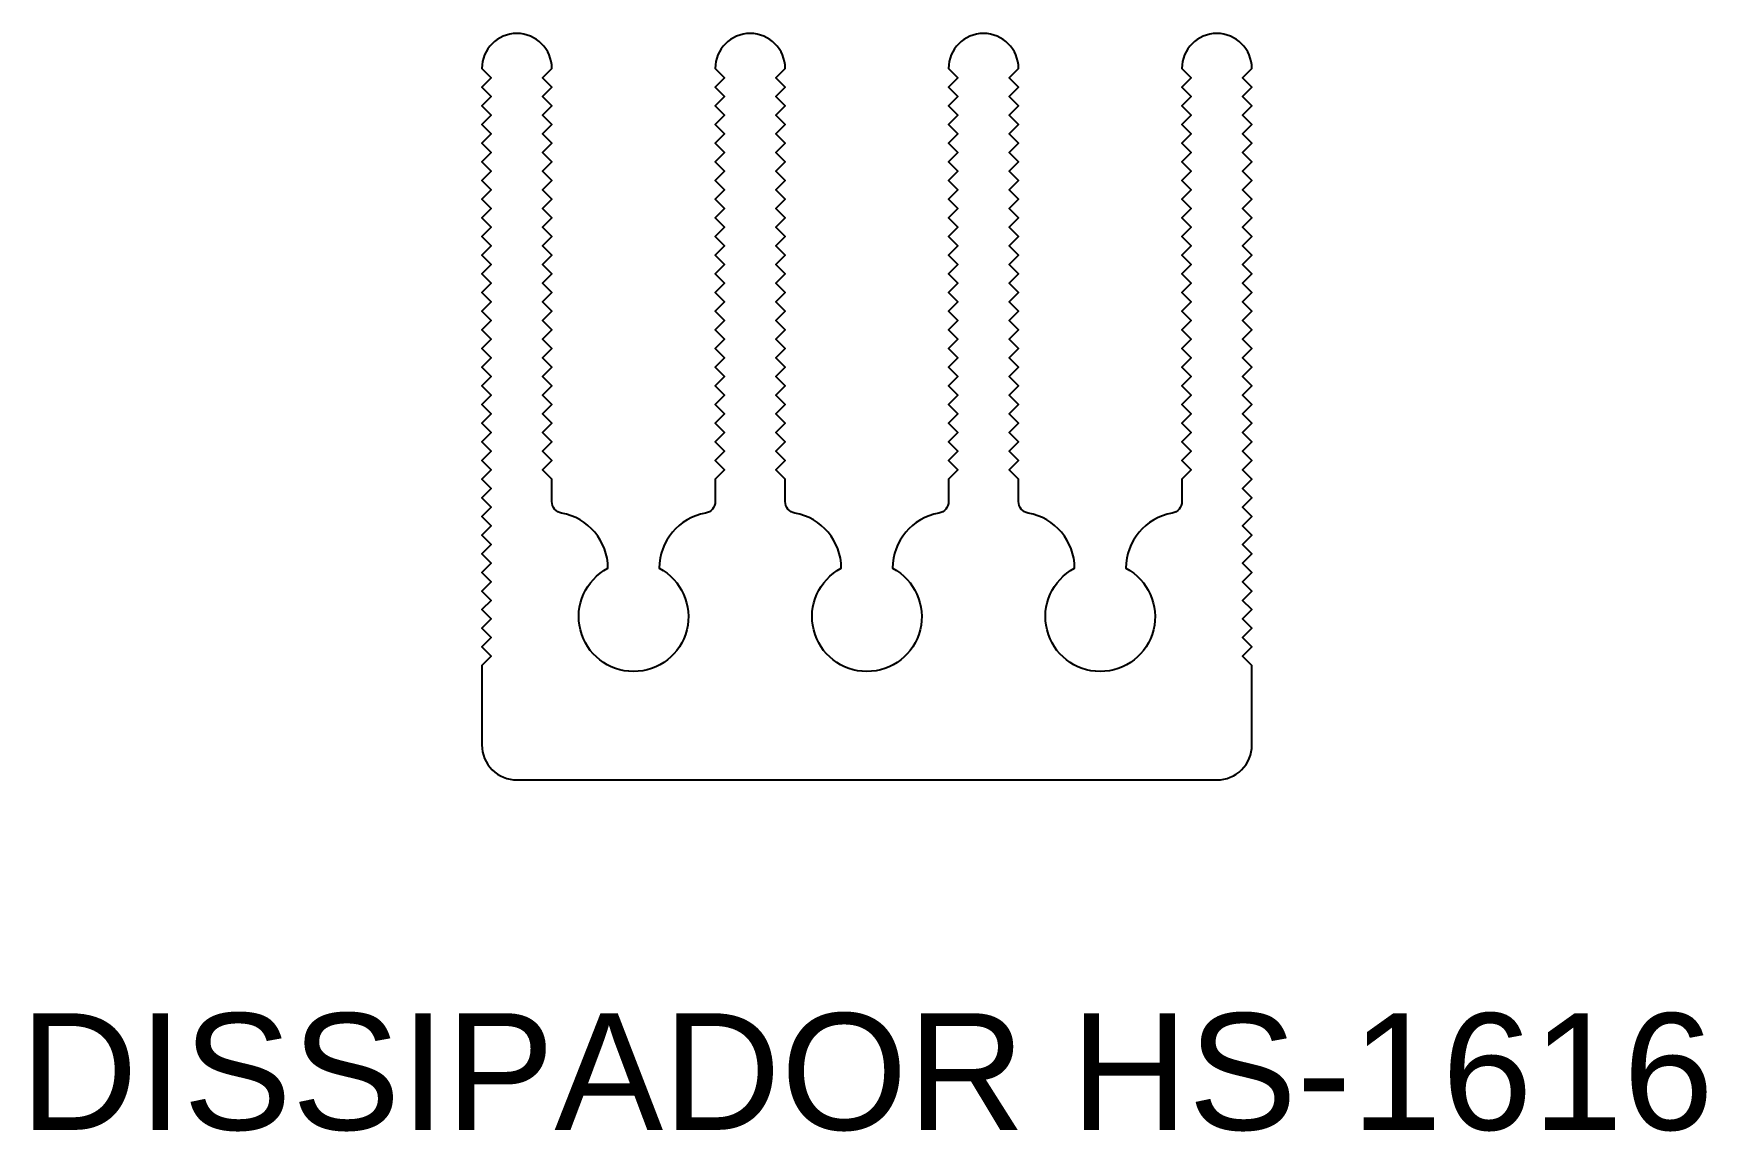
# Model space of a CAD drawing. Header units: millimetres. Extents: x 10.4 to 46.2, y 12.5 to 36.
import ezdxf
from ezdxf.enums import TextEntityAlignment as Align

# ---------------------------------------------------------------- set-up
doc = ezdxf.new("R2010")
doc.units = ezdxf.units.MM
doc.styles.get("Standard").update_dxf_attribs({"font": 'arial.ttf'})

msp = doc.modelspace()

# ---------------------------------------------------------------- linework, layer by layer
msp.add_lwpolyline([(31.707, 25.72, -0.364325), (31.5, 25.967), (31.5, 26.45), (31.3, 26.65), (31.5, 26.85), (31.3, 27.05), (31.5, 27.25), (31.3, 27.45), (31.5, 27.65), (31.3, 27.85), (31.5, 28.05), (31.3, 28.25), (31.5, 28.45), (31.3, 28.65), (31.5, 28.85), (31.3, 29.05), (31.5, 29.25), (31.3, 29.45), (31.5, 29.65), (31.3, 29.85), (31.5, 30.05), (31.3, 30.25), (31.5, 30.45), (31.3, 30.65), (31.5, 30.85), (31.3, 31.05), (31.5, 31.25), (31.3, 31.45), (31.5, 31.65), (31.3, 31.85), (31.5, 32.05), (31.3, 32.25), (31.5, 32.45), (31.3, 32.65), (31.5, 32.85), (31.3, 33.05), (31.5, 33.25), (31.3, 33.45), (31.5, 33.65), (31.3, 33.85), (31.5, 34.05), (31.3, 34.25), (31.5, 34.45), (31.3, 34.65), (31.5, 34.85), (31.3, 35.05), (31.5, 35.25, 1), (30, 35.25), (30.2, 35.05), (30, 34.85), (30.2, 34.65), (30, 34.45), (30.2, 34.25), (30, 34.05), (30.2, 33.85), (30, 33.65), (30.2, 33.45), (30, 33.25), (30.2, 33.05), (30, 32.85), (30.2, 32.65), (30, 32.45), (30.2, 32.25), (30, 32.05), (30.2, 31.85), (30, 31.65), (30.2, 31.45), (30, 31.25), (30.2, 31.05), (30, 30.85), (30.2, 30.65), (30, 30.45), (30.2, 30.25), (30, 30.05), (30.2, 29.85), (30, 29.65), (30.2, 29.45), (30, 29.25), (30.2, 29.05), (30, 28.85), (30.2, 28.65), (30, 28.45), (30.2, 28.25), (30, 28.05), (30.2, 27.85), (30, 27.65), (30.2, 27.45), (30, 27.25), (30.2, 27.05), (30, 26.85), (30.2, 26.65), (30, 26.45), (30, 25.967, -0.364325), (29.793, 25.72, 0.364325), (28.8, 24.538, -4.024233), (27.7, 24.538, 0.364325), (26.707, 25.72, -0.364325), (26.5, 25.967), (26.5, 26.45), (26.3, 26.65), (26.5, 26.85), (26.3, 27.05), (26.5, 27.25), (26.3, 27.45), (26.5, 27.65), (26.3, 27.85), (26.5, 28.05), (26.3, 28.25), (26.5, 28.45), (26.3, 28.65), (26.5, 28.85), (26.3, 29.05), (26.5, 29.25), (26.3, 29.45), (26.5, 29.65), (26.3, 29.85), (26.5, 30.05), (26.3, 30.25), (26.5, 30.45), (26.3, 30.65), (26.5, 30.85), (26.3, 31.05), (26.5, 31.25), (26.3, 31.45), (26.5, 31.65), (26.3, 31.85), (26.5, 32.05), (26.3, 32.25), (26.5, 32.45), (26.3, 32.65), (26.5, 32.85), (26.3, 33.05), (26.5, 33.25), (26.3, 33.45), (26.5, 33.65), (26.3, 33.85), (26.5, 34.05), (26.3, 34.25), (26.5, 34.45), (26.3, 34.65), (26.5, 34.85), (26.3, 35.05), (26.5, 35.25, 1), (25, 35.25), (25.2, 35.05), (25, 34.85), (25.2, 34.65), (25, 34.45), (25.2, 34.25), (25, 34.05), (25.2, 33.85), (25, 33.65), (25.2, 33.45), (25, 33.25), (25.2, 33.05), (25, 32.85), (25.2, 32.65), (25, 32.45), (25.2, 32.25), (25, 32.05), (25.2, 31.85), (25, 31.65), (25.2, 31.45), (25, 31.25), (25.2, 31.05), (25, 30.85), (25.2, 30.65), (25, 30.45), (25.2, 30.25), (25, 30.05), (25.2, 29.85), (25, 29.65), (25.2, 29.45), (25, 29.25), (25.2, 29.05), (25, 28.85), (25.2, 28.65), (25, 28.45), (25.2, 28.25), (25, 28.05), (25.2, 27.85), (25, 27.65), (25.2, 27.45), (25, 27.25), (25.2, 27.05), (25, 26.85), (25.2, 26.65), (25, 26.45), (25, 25.967, -0.364325), (24.793, 25.72, 0.364325), (23.8, 24.538, -4.024233), (22.7, 24.538, 0.364325), (21.707, 25.72, -0.364325), (21.5, 25.967), (21.5, 26.45), (21.3, 26.65), (21.5, 26.85), (21.3, 27.05), (21.5, 27.25), (21.3, 27.45), (21.5, 27.65), (21.3, 27.85), (21.5, 28.05), (21.3, 28.25), (21.5, 28.45), (21.3, 28.65), (21.5, 28.85), (21.3, 29.05), (21.5, 29.25), (21.3, 29.45), (21.5, 29.65), (21.3, 29.85), (21.5, 30.05), (21.3, 30.25), (21.5, 30.45), (21.3, 30.65), (21.5, 30.85), (21.3, 31.05), (21.5, 31.25), (21.3, 31.45), (21.5, 31.65), (21.3, 31.85), (21.5, 32.05), (21.3, 32.25), (21.5, 32.45), (21.3, 32.65), (21.5, 32.85), (21.3, 33.05), (21.5, 33.25), (21.3, 33.45), (21.5, 33.65), (21.3, 33.85), (21.5, 34.05), (21.3, 34.25), (21.5, 34.45), (21.3, 34.65), (21.5, 34.85), (21.3, 35.05), (21.5, 35.25, 1), (20, 35.25), (20.2, 35.05), (20, 34.85), (20.2, 34.65), (20, 34.45), (20.2, 34.25), (20, 34.05), (20.2, 33.85), (20, 33.65), (20.2, 33.45), (20, 33.25), (20.2, 33.05), (20, 32.85), (20.2, 32.65), (20, 32.45), (20.2, 32.25), (20, 32.05), (20.2, 31.85), (20, 31.65), (20.2, 31.45), (20, 31.25), (20.2, 31.05), (20, 30.85), (20.2, 30.65), (20, 30.45), (20.2, 30.25), (20, 30.05), (20.2, 29.85), (20, 29.65), (20.2, 29.45), (20, 29.25), (20.2, 29.05), (20, 28.85), (20.2, 28.65), (20, 28.45), (20.2, 28.25), (20, 28.05), (20.2, 27.85), (20, 27.65), (20.2, 27.45), (20, 27.25), (20.2, 27.05), (20, 26.85), (20.2, 26.65), (20, 26.45), (20.2, 26.25), (20, 26.05), (20.2, 25.85), (20, 25.65), (20.2, 25.45), (20, 25.25), (20.2, 25.05), (20, 24.85), (20.2, 24.65), (20, 24.45), (20.2, 24.25), (20, 24.05), (20.2, 23.85), (20, 23.65), (20.2, 23.45), (20, 23.25), (20.2, 23.05), (20, 22.85), (20.2, 22.65), (20, 22.45), (20, 20.75, 0.414214), (20.75, 20), (35.75, 20, 0.414214), (36.5, 20.75), (36.5, 22.45), (36.3, 22.65), (36.5, 22.85), (36.3, 23.05), (36.5, 23.25), (36.3, 23.45), (36.5, 23.65), (36.3, 23.85), (36.5, 24.05), (36.3, 24.25), (36.5, 24.45), (36.3, 24.65), (36.5, 24.85), (36.3, 25.05), (36.5, 25.25), (36.3, 25.45), (36.5, 25.65), (36.3, 25.85), (36.5, 26.05), (36.3, 26.25), (36.5, 26.45), (36.3, 26.65), (36.5, 26.85), (36.3, 27.05), (36.5, 27.25), (36.3, 27.45), (36.5, 27.65), (36.3, 27.85), (36.5, 28.05), (36.3, 28.25), (36.5, 28.45), (36.3, 28.65), (36.5, 28.85), (36.3, 29.05), (36.5, 29.25), (36.3, 29.45), (36.5, 29.65), (36.3, 29.85), (36.5, 30.05), (36.3, 30.25), (36.5, 30.45), (36.3, 30.65), (36.5, 30.85), (36.3, 31.05), (36.5, 31.25), (36.3, 31.45), (36.5, 31.65), (36.3, 31.85), (36.5, 32.05), (36.3, 32.25), (36.5, 32.45), (36.3, 32.65), (36.5, 32.85), (36.3, 33.05), (36.5, 33.25), (36.3, 33.45), (36.5, 33.65), (36.3, 33.85), (36.5, 34.05), (36.3, 34.25), (36.5, 34.45), (36.3, 34.65), (36.5, 34.85), (36.3, 35.05), (36.5, 35.25, 1), (35, 35.25), (35.2, 35.05), (35, 34.85), (35.2, 34.65), (35, 34.45), (35.2, 34.25), (35, 34.05), (35.2, 33.85), (35, 33.65), (35.2, 33.45), (35, 33.25), (35.2, 33.05), (35, 32.85), (35.2, 32.65), (35, 32.45), (35.2, 32.25), (35, 32.05), (35.2, 31.85), (35, 31.65), (35.2, 31.45), (35, 31.25), (35.2, 31.05), (35, 30.85), (35.2, 30.65), (35, 30.45), (35.2, 30.25), (35, 30.05), (35.2, 29.85), (35, 29.65), (35.2, 29.45), (35, 29.25), (35.2, 29.05), (35, 28.85), (35.2, 28.65), (35, 28.45), (35.2, 28.25), (35, 28.05), (35.2, 27.85), (35, 27.65), (35.2, 27.45), (35, 27.25), (35.2, 27.05), (35, 26.85), (35.2, 26.65), (35, 26.45), (35, 25.967, -0.364325), (34.793, 25.72, 0.364325), (33.8, 24.538, -4.024233), (32.7, 24.538, 0.364325)], format="xyb", close=True)

# ---------------------------------------------------------------- texts
msp.add_text('DISSIPADOR HS-1616', height=2.5).set_placement((28.25, 15), align=Align.TOP_CENTER)

doc.saveas('drawing.dxf')
